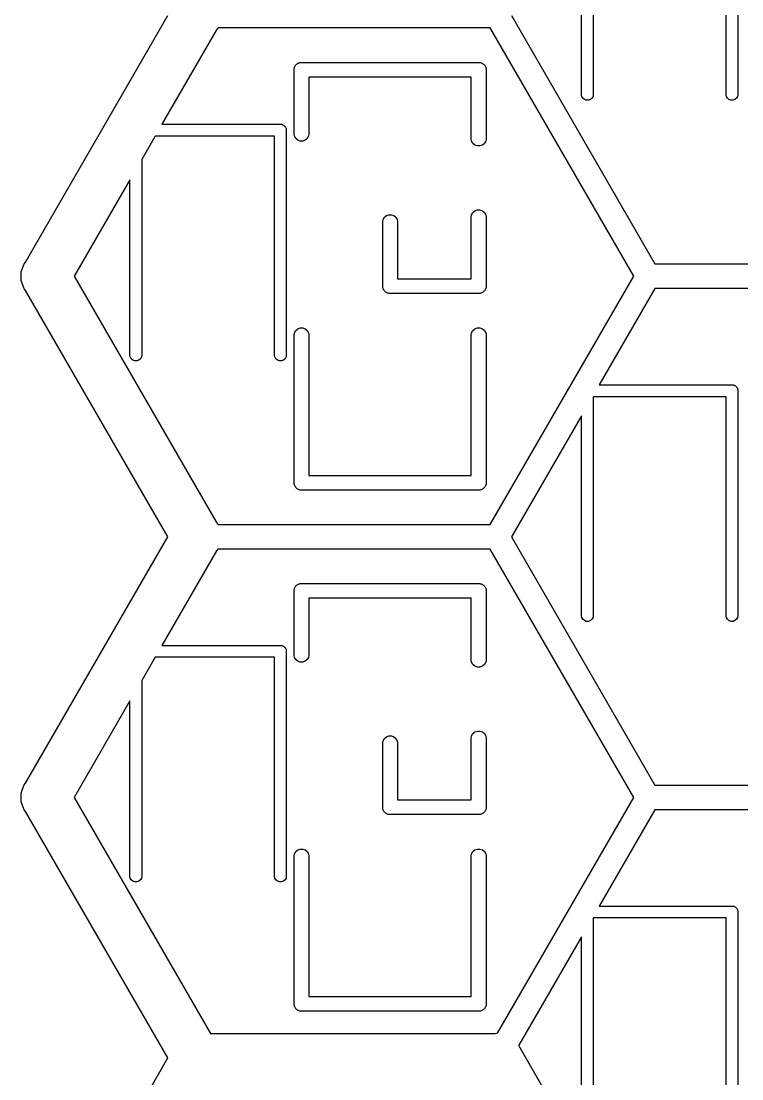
# Model space of a CAD drawing. Extents: x -0.7 to 56.4, y -0.3 to 45.3.
# Drawn here: x -0.75 to 6.57, y 23.64 to 34.39 of the extents above; entities that cross this region are included whole.
import ezdxf

# ---------------------------------------------------------------- set-up
doc = ezdxf.new("R2010")
doc.units = 0
doc.header["$MEASUREMENT"] = 0
doc.layers.add('BLACK', color=7, linetype='CONTINUOUS')

msp = doc.modelspace()

# ---------------------------------------------------------------- linework, layer by layer
at = {"layer": 'BLACK', "linetype": 'CONTINUOUS'}
for p, q in [((6.53493, 35.9402), (6.53493, 33.6448)), ((5.06493, 35.875), (5.06493, 33.6448)), ((6.41493, 33.6448), (6.41493, 35.875)), ((4.94494, 33.6448), (4.94493, 35.6809)), ((-0.70557, 31.9439), (0.7413, 34.45)), ((4.23427, 34.45), (5.69208, 31.925)), ((1.24982, 34.3231), (1.23555, 34.3061)), ((1.25052, 34.325), (1.24982, 34.3231)), ((4.01777, 34.325), (1.25052, 34.325)), ((5.47557, 31.8), (4.01777, 34.325)), ((1.23555, 34.3061), (0.68068, 33.345)), ((2.025, 33.9132), (2.02728, 33.9195)), ((2.025, 33.9066), (2.025, 33.9132)), ((2.025, 33.2434), (2.025, 33.9066)), ((2.025, 33.9066), (2.025, 33.9066)), ((2.02728, 33.9195), (2.02844, 33.926)), ((2.02844, 33.926), (2.03177, 33.9318)), ((2.03177, 33.9318), (2.03405, 33.9381)), ((2.03405, 33.9381), (2.03833, 33.9432)), ((2.03833, 33.9432), (2.04166, 33.949)), ((2.04166, 33.949), (2.04676, 33.9532)), ((2.04676, 33.9532), (2.05105, 33.9583)), ((2.05105, 33.9583), (2.05682, 33.9617)), ((2.05682, 33.9617), (2.06192, 33.966)), ((2.06192, 33.966), (2.06818, 33.9682)), ((2.06818, 33.9682), (2.07395, 33.9716)), ((2.07395, 33.9716), (2.08052, 33.9727)), ((2.08052, 33.9727), (2.08678, 33.975)), ((2.08678, 33.975), (2.09344, 33.975)), ((2.09344, 33.975), (2.09344, 33.975)), ((2.09344, 33.975), (3.90656, 33.975)), ((3.90656, 33.975), (3.91322, 33.975)), ((3.90656, 33.975), (3.90656, 33.975)), ((3.91322, 33.975), (3.91948, 33.9727)), ((3.91948, 33.9727), (3.92605, 33.9716)), ((3.92605, 33.9716), (3.93182, 33.9682)), ((3.93182, 33.9682), (3.93808, 33.966)), ((3.93808, 33.966), (3.94318, 33.9617)), ((3.94318, 33.9617), (3.94895, 33.9583)), ((3.94895, 33.9583), (3.95323, 33.9532)), ((3.95323, 33.9532), (3.95834, 33.949)), ((3.95834, 33.949), (3.96167, 33.9432)), ((3.96167, 33.9432), (3.96595, 33.9381)), ((3.96595, 33.9381), (3.96823, 33.9318)), ((3.96823, 33.9318), (3.97156, 33.926)), ((3.97156, 33.926), (3.97272, 33.9195)), ((3.97272, 33.9195), (3.975, 33.9132)), ((3.975, 33.9132), (3.975, 33.9066)), ((3.975, 33.9066), (3.975, 33.9066)), ((3.975, 33.9066), (3.975, 33.1934)), ((3.825, 33.825), (2.175, 33.825)), ((2.175, 33.825), (2.175, 33.2434)), ((3.825, 33.1934), (3.825, 33.825)), ((4.94768, 33.6292), (4.94494, 33.6448)), ((4.95826, 33.6108), (4.94768, 33.6292)), ((4.97447, 33.5972), (4.95826, 33.6108)), ((4.99435, 33.59), (4.97447, 33.5972)), ((5.01551, 33.59), (4.99435, 33.59)), ((5.0354, 33.5972), (5.01551, 33.59)), ((5.0516, 33.6108), (5.0354, 33.5972)), ((5.06218, 33.6292), (5.0516, 33.6108)), ((5.06493, 33.6448), (5.06218, 33.6292)), ((6.41768, 33.6292), (6.41493, 33.6448)), ((6.42826, 33.6108), (6.41768, 33.6292)), ((6.44447, 33.5972), (6.42826, 33.6108)), ((6.46435, 33.59), (6.44447, 33.5972)), ((6.48551, 33.59), (6.46435, 33.59)), ((6.5054, 33.5972), (6.48551, 33.59)), ((6.52161, 33.6108), (6.5054, 33.5972)), ((6.53219, 33.6292), (6.52161, 33.6108)), ((6.53493, 33.6448), (6.53219, 33.6292)), ((0.68068, 33.345), (1.89025, 33.345)), ((1.89025, 33.345), (1.89025, 33.345)), ((1.89025, 33.345), (1.89558, 33.345)), ((1.89558, 33.345), (1.90059, 33.3432)), ((1.90059, 33.3432), (1.90584, 33.3423)), ((1.90584, 33.3423), (1.91045, 33.3396)), ((1.91045, 33.3396), (1.91546, 33.3378)), ((1.91546, 33.3378), (1.91955, 33.3343)), ((1.91955, 33.3343), (1.92416, 33.3317)), ((1.92416, 33.3317), (1.92759, 33.3276)), ((1.92759, 33.3276), (1.93167, 33.3242)), ((1.93167, 33.3242), (1.93434, 33.3195)), ((1.93434, 33.3195), (1.93776, 33.3155)), ((1.93776, 33.3155), (1.93958, 33.3105)), ((1.93958, 33.3105), (1.94225, 33.3058)), ((1.94225, 33.3058), (1.94318, 33.3006)), ((1.94318, 33.3006), (1.945, 33.2956)), ((1.945, 33.2956), (1.945, 33.2903)), ((1.945, 33.2903), (1.945, 33.2902)), ((1.945, 33.2902), (1.945, 30.9948)), ((2.02844, 33.224), (2.025, 33.2434)), ((2.175, 33.2434), (2.17156, 33.224)), ((0.6114, 33.225), (0.475, 32.9888)), ((1.825, 33.225), (0.6114, 33.225)), ((1.825, 30.9948), (1.825, 33.225)), ((2.04166, 33.201), (2.02844, 33.224)), ((2.06192, 33.184), (2.04166, 33.201)), ((2.08678, 33.175), (2.06192, 33.184)), ((2.11322, 33.175), (2.08678, 33.175)), ((2.13808, 33.184), (2.11322, 33.175)), ((2.15834, 33.201), (2.13808, 33.184)), ((2.17156, 33.224), (2.15834, 33.201)), ((3.82844, 33.174), (3.825, 33.1934)), ((3.84166, 33.151), (3.82844, 33.174)), ((3.86192, 33.134), (3.84166, 33.151)), ((3.88678, 33.125), (3.86192, 33.134)), ((3.93808, 33.134), (3.91322, 33.125)), ((3.95834, 33.151), (3.93808, 33.134)), ((3.97156, 33.174), (3.95834, 33.151)), ((3.975, 33.1934), (3.97156, 33.174)), ((3.91322, 33.125), (3.88678, 33.125)), ((0.475, 32.9888), (0.475, 30.9948)), ((0.355, 32.7809), (-0.21133, 31.8)), ((0.355, 30.9948), (0.355, 32.7809)), ((2.92844, 32.376), (2.94166, 32.399)), ((2.94166, 32.399), (2.96192, 32.416)), ((2.96192, 32.416), (2.98678, 32.425)), ((2.98678, 32.425), (3.01322, 32.425)), ((3.01322, 32.425), (3.03808, 32.416)), ((3.03808, 32.416), (3.05834, 32.399)), ((3.05834, 32.399), (3.07156, 32.376)), ((3.825, 32.4066), (3.82844, 32.426)), ((3.825, 31.775), (3.825, 32.4066)), ((3.82844, 32.426), (3.84166, 32.449)), ((3.84166, 32.449), (3.86192, 32.466)), ((3.86192, 32.466), (3.88678, 32.475)), ((3.88678, 32.475), (3.91322, 32.475)), ((3.91322, 32.475), (3.93808, 32.466)), ((3.93808, 32.466), (3.95834, 32.449)), ((3.95834, 32.449), (3.97156, 32.426)), ((3.97156, 32.426), (3.975, 32.4066)), ((3.975, 32.4066), (3.975, 31.6934)), ((2.925, 32.3566), (2.92844, 32.376)), ((2.925, 31.7132), (2.925, 32.3566)), ((3.07156, 32.376), (3.075, 32.3566)), ((3.075, 32.3566), (3.075, 31.775)), ((-0.75, 31.8441), (-0.73985, 31.872)), ((-0.75, 31.7559), (-0.75, 31.8441)), ((-0.73985, 31.872), (-0.71984, 31.9269)), ((-0.71984, 31.9269), (-0.70557, 31.9439)), ((5.69208, 31.925), (8.6077, 31.925)), ((-0.71984, 31.6731), (-0.75, 31.7559)), ((-0.21133, 31.8), (1.23555, 29.2939)), ((3.075, 31.775), (3.825, 31.775)), ((4.01777, 29.275), (5.47557, 31.8)), ((-0.70557, 31.6561), (-0.71984, 31.6731)), ((0.7413, 29.15), (-0.70557, 31.6561)), ((2.925, 31.6868), (2.925, 31.7132)), ((2.92728, 31.6805), (2.925, 31.6868)), ((2.92844, 31.674), (2.92728, 31.6805)), ((2.93177, 31.6682), (2.92844, 31.674)), ((2.93405, 31.6619), (2.93177, 31.6682)), ((2.93833, 31.6568), (2.93405, 31.6619)), ((2.94166, 31.651), (2.93833, 31.6568)), ((2.94676, 31.6468), (2.94166, 31.651)), ((2.95105, 31.6417), (2.94676, 31.6468)), ((2.95682, 31.6383), (2.95105, 31.6417)), ((2.96192, 31.634), (2.95682, 31.6383)), ((2.96818, 31.6318), (2.96192, 31.634)), ((2.97395, 31.6284), (2.96818, 31.6318)), ((2.98052, 31.6273), (2.97395, 31.6284)), ((2.98678, 31.625), (2.98052, 31.6273)), ((2.99344, 31.625), (2.98678, 31.625)), ((3.90656, 31.625), (2.99344, 31.625)), ((2.99344, 31.625), (2.99344, 31.625)), ((3.91322, 31.625), (3.90656, 31.625)), ((3.90656, 31.625), (3.90656, 31.625)), ((3.91948, 31.6273), (3.91322, 31.625)), ((3.92605, 31.6284), (3.91948, 31.6273)), ((3.93182, 31.6318), (3.92605, 31.6284)), ((3.93808, 31.634), (3.93182, 31.6318)), ((3.94318, 31.6383), (3.93808, 31.634)), ((3.94895, 31.6417), (3.94318, 31.6383)), ((3.95323, 31.6468), (3.94895, 31.6417)), ((3.95834, 31.651), (3.95323, 31.6468)), ((3.96167, 31.6568), (3.95834, 31.651)), ((3.96595, 31.6619), (3.96167, 31.6568)), ((3.96823, 31.6682), (3.96595, 31.6619)), ((3.97156, 31.674), (3.96823, 31.6682)), ((3.97272, 31.6805), (3.97156, 31.674)), ((3.975, 31.6868), (3.97272, 31.6805)), ((3.975, 31.6934), (3.975, 31.6934)), ((3.975, 31.6934), (3.975, 31.6868)), ((5.69208, 31.675), (5.12628, 30.695)), ((8.6077, 31.675), (5.69208, 31.675)), ((2.025, 31.2066), (2.02844, 31.226)), ((2.025, 29.6934), (2.025, 31.2066)), ((2.02844, 31.226), (2.04166, 31.249)), ((2.04166, 31.249), (2.06192, 31.266)), ((2.06192, 31.266), (2.08678, 31.275)), ((2.08678, 31.275), (2.11322, 31.275)), ((2.11322, 31.275), (2.13808, 31.266)), ((2.13808, 31.266), (2.15834, 31.249)), ((2.15834, 31.249), (2.17156, 31.226)), ((2.17156, 31.226), (2.175, 31.2066)), ((2.175, 31.2066), (2.175, 29.775)), ((3.825, 31.2066), (3.82844, 31.226)), ((3.825, 29.775), (3.825, 31.2066)), ((3.82844, 31.226), (3.84166, 31.249)), ((3.84166, 31.249), (3.86192, 31.266)), ((3.86192, 31.266), (3.88678, 31.275)), ((3.88678, 31.275), (3.91322, 31.275)), ((3.91322, 31.275), (3.93808, 31.266)), ((3.93808, 31.266), (3.95834, 31.249)), ((3.95834, 31.249), (3.97156, 31.226)), ((3.97156, 31.226), (3.975, 31.2066)), ((3.975, 31.2066), (3.975, 29.6934)), ((0.35775, 30.9792), (0.355, 30.9948)), ((0.36833, 30.9608), (0.35775, 30.9792)), ((0.47225, 30.9792), (0.46167, 30.9608)), ((0.475, 30.9948), (0.47225, 30.9792)), ((1.82775, 30.9792), (1.825, 30.9948)), ((1.83833, 30.9608), (1.82775, 30.9792)), ((1.94225, 30.9792), (1.93167, 30.9608)), ((1.945, 30.9948), (1.94225, 30.9792)), ((0.38454, 30.9472), (0.36833, 30.9608)), ((0.40442, 30.94), (0.38454, 30.9472)), ((0.42558, 30.94), (0.40442, 30.94)), ((0.44546, 30.9472), (0.42558, 30.94)), ((0.46167, 30.9608), (0.44546, 30.9472)), ((1.85454, 30.9472), (1.83833, 30.9608)), ((1.87442, 30.94), (1.85454, 30.9472)), ((1.89558, 30.94), (1.87442, 30.94)), ((1.91546, 30.9472), (1.89558, 30.94)), ((1.93167, 30.9608), (1.91546, 30.9472)), ((5.12628, 30.695), (6.48018, 30.695)), ((6.48018, 30.695), (6.48019, 30.695)), ((6.48019, 30.695), (6.48551, 30.695)), ((6.48551, 30.695), (6.49052, 30.6932)), ((6.49052, 30.6932), (6.49577, 30.6923)), ((6.49577, 30.6923), (6.50039, 30.6896)), ((6.50039, 30.6896), (6.5054, 30.6878)), ((6.5054, 30.6878), (6.50948, 30.6843)), ((6.50948, 30.6843), (6.5141, 30.6817)), ((6.5141, 30.6817), (6.51752, 30.6776)), ((6.51752, 30.6776), (6.52161, 30.6742)), ((6.52161, 30.6742), (6.52427, 30.6695)), ((6.52427, 30.6695), (6.5277, 30.6655)), ((6.5277, 30.6655), (6.52952, 30.6605)), ((6.52952, 30.6605), (6.53219, 30.6558)), ((6.41493, 30.575), (5.06493, 30.575)), ((5.06493, 30.575), (5.06493, 28.3448)), ((6.41493, 28.3448), (6.41493, 30.575)), ((6.53219, 30.6558), (6.53311, 30.6506)), ((6.53311, 30.6506), (6.53493, 30.6456)), ((6.53493, 30.6456), (6.53493, 30.6403)), ((6.53493, 30.6403), (6.53493, 30.6402)), ((6.53493, 30.6402), (6.53493, 28.3448)), ((4.94493, 30.3809), (4.23427, 29.15)), ((4.94494, 28.3448), (4.94493, 30.3809)), ((2.025, 29.6868), (2.025, 29.6934)), ((2.025, 29.6934), (2.025, 29.6934)), ((2.175, 29.775), (3.825, 29.775)), ((3.975, 29.6934), (3.975, 29.6934)), ((3.975, 29.6934), (3.975, 29.6868)), ((2.02728, 29.6805), (2.025, 29.6868)), ((2.02844, 29.674), (2.02728, 29.6805)), ((2.03177, 29.6682), (2.02844, 29.674)), ((2.03405, 29.6619), (2.03177, 29.6682)), ((2.03833, 29.6568), (2.03405, 29.6619)), ((2.04166, 29.651), (2.03833, 29.6568)), ((2.04676, 29.6468), (2.04166, 29.651)), ((2.05105, 29.6417), (2.04676, 29.6468)), ((2.05682, 29.6383), (2.05105, 29.6417)), ((2.06192, 29.634), (2.05682, 29.6383)), ((2.06818, 29.6318), (2.06192, 29.634)), ((2.07395, 29.6284), (2.06818, 29.6318)), ((2.08052, 29.6273), (2.07395, 29.6284)), ((2.08678, 29.625), (2.08052, 29.6273)), ((2.09344, 29.625), (2.08678, 29.625)), ((3.90656, 29.625), (2.09344, 29.625)), ((2.09344, 29.625), (2.09344, 29.625)), ((3.91322, 29.625), (3.90656, 29.625)), ((3.90656, 29.625), (3.90656, 29.625)), ((3.91948, 29.6273), (3.91322, 29.625)), ((3.92605, 29.6284), (3.91948, 29.6273)), ((3.93182, 29.6318), (3.92605, 29.6284)), ((3.93808, 29.634), (3.93182, 29.6318)), ((3.94318, 29.6383), (3.93808, 29.634)), ((3.94895, 29.6417), (3.94318, 29.6383)), ((3.95323, 29.6468), (3.94895, 29.6417)), ((3.95834, 29.651), (3.95323, 29.6468)), ((3.96167, 29.6568), (3.95834, 29.651)), ((3.96595, 29.6619), (3.96167, 29.6568)), ((3.96823, 29.6682), (3.96595, 29.6619)), ((3.97156, 29.674), (3.96823, 29.6682)), ((3.97272, 29.6805), (3.97156, 29.674)), ((3.975, 29.6868), (3.97272, 29.6805)), ((1.23555, 29.2939), (1.24982, 29.2769)), ((1.24982, 29.2769), (1.25052, 29.275)), ((1.25052, 29.275), (4.01777, 29.275)), ((-0.70557, 26.6439), (0.7413, 29.15)), ((4.23427, 29.15), (5.69208, 26.625)), ((1.23555, 29.0061), (0.68068, 28.045)), ((1.24982, 29.0231), (1.23555, 29.0061)), ((1.25052, 29.025), (1.24982, 29.0231)), ((4.01777, 29.025), (1.25052, 29.025)), ((5.47557, 26.5), (4.01777, 29.025)), ((2.025, 28.6132), (2.02728, 28.6195)), ((2.025, 28.6066), (2.025, 28.6132)), ((2.02728, 28.6195), (2.02844, 28.626)), ((2.02844, 28.626), (2.03177, 28.6318)), ((2.03177, 28.6318), (2.03405, 28.6381)), ((2.03405, 28.6381), (2.03833, 28.6432)), ((2.03833, 28.6432), (2.04166, 28.649)), ((2.04166, 28.649), (2.04676, 28.6532)), ((2.04676, 28.6532), (2.05105, 28.6583)), ((2.05105, 28.6583), (2.05682, 28.6617)), ((2.05682, 28.6617), (2.06192, 28.666)), ((2.06192, 28.666), (2.06818, 28.6682)), ((2.06818, 28.6682), (2.07395, 28.6716)), ((2.07395, 28.6716), (2.08052, 28.6727)), ((2.08052, 28.6727), (2.08678, 28.675)), ((2.08678, 28.675), (2.09344, 28.675)), ((2.09344, 28.675), (2.09344, 28.675)), ((2.09344, 28.675), (3.90656, 28.675)), ((3.90656, 28.675), (3.91322, 28.675)), ((3.90656, 28.675), (3.90656, 28.675)), ((3.91322, 28.675), (3.91948, 28.6727)), ((3.91948, 28.6727), (3.92605, 28.6716)), ((3.92605, 28.6716), (3.93182, 28.6682)), ((3.93182, 28.6682), (3.93808, 28.666)), ((3.93808, 28.666), (3.94318, 28.6617)), ((3.94318, 28.6617), (3.94895, 28.6583)), ((3.94895, 28.6583), (3.95323, 28.6532)), ((3.95323, 28.6532), (3.95834, 28.649)), ((3.95834, 28.649), (3.96167, 28.6432)), ((3.96167, 28.6432), (3.96595, 28.6381)), ((3.96595, 28.6381), (3.96823, 28.6318)), ((3.96823, 28.6318), (3.97156, 28.626)), ((3.97156, 28.626), (3.97272, 28.6195)), ((3.97272, 28.6195), (3.975, 28.6132)), ((3.975, 28.6132), (3.975, 28.6066)), ((2.025, 27.9434), (2.025, 28.6066)), ((2.025, 28.6066), (2.025, 28.6066)), ((3.825, 28.525), (2.175, 28.525)), ((2.175, 28.525), (2.175, 27.9434)), ((3.825, 27.8934), (3.825, 28.525)), ((3.975, 28.6066), (3.975, 28.6066)), ((3.975, 28.6066), (3.975, 27.8934)), ((4.94768, 28.3292), (4.94494, 28.3448)), ((4.95826, 28.3108), (4.94768, 28.3292)), ((4.97447, 28.2972), (4.95826, 28.3108)), ((4.99435, 28.29), (4.97447, 28.2972)), ((5.01551, 28.29), (4.99435, 28.29)), ((5.0354, 28.2972), (5.01551, 28.29)), ((5.0516, 28.3108), (5.0354, 28.2972)), ((5.06218, 28.3292), (5.0516, 28.3108)), ((5.06493, 28.3448), (5.06218, 28.3292)), ((6.41768, 28.3292), (6.41493, 28.3448)), ((6.42826, 28.3108), (6.41768, 28.3292)), ((6.44447, 28.2972), (6.42826, 28.3108)), ((6.46435, 28.29), (6.44447, 28.2972)), ((6.48551, 28.29), (6.46435, 28.29)), ((6.5054, 28.2972), (6.48551, 28.29)), ((6.52161, 28.3108), (6.5054, 28.2972)), ((6.53219, 28.3292), (6.52161, 28.3108)), ((6.53493, 28.3448), (6.53219, 28.3292)), ((0.68068, 28.045), (1.89025, 28.045)), ((1.89025, 28.045), (1.89025, 28.045)), ((1.89025, 28.045), (1.89558, 28.045)), ((1.89558, 28.045), (1.90059, 28.0432)), ((1.90059, 28.0432), (1.90584, 28.0423)), ((1.90584, 28.0423), (1.91045, 28.0396)), ((1.91045, 28.0396), (1.91546, 28.0378)), ((1.91546, 28.0378), (1.91955, 28.0343)), ((1.91955, 28.0343), (1.92416, 28.0317)), ((1.92416, 28.0317), (1.92759, 28.0276)), ((1.92759, 28.0276), (1.93167, 28.0242)), ((1.93167, 28.0242), (1.93434, 28.0195)), ((1.93434, 28.0195), (1.93776, 28.0155)), ((1.93776, 28.0155), (1.93958, 28.0105)), ((1.93958, 28.0105), (1.94225, 28.0058)), ((1.94225, 28.0058), (1.94318, 28.0006)), ((1.94318, 28.0006), (1.945, 27.9956)), ((1.945, 27.9956), (1.945, 27.9903)), ((1.945, 27.9903), (1.945, 27.9902)), ((1.945, 27.9902), (1.945, 25.6948)), ((0.6114, 27.925), (0.475, 27.6888)), ((1.825, 27.925), (0.6114, 27.925)), ((1.825, 25.6948), (1.825, 27.925)), ((2.02844, 27.924), (2.025, 27.9434)), ((2.04166, 27.901), (2.02844, 27.924)), ((2.06192, 27.884), (2.04166, 27.901)), ((2.08678, 27.875), (2.06192, 27.884)), ((2.11322, 27.875), (2.08678, 27.875)), ((2.13808, 27.884), (2.11322, 27.875)), ((2.15834, 27.901), (2.13808, 27.884)), ((2.17156, 27.924), (2.15834, 27.901)), ((2.175, 27.9434), (2.17156, 27.924)), ((3.82844, 27.874), (3.825, 27.8934)), ((3.84166, 27.851), (3.82844, 27.874)), ((3.97156, 27.874), (3.95834, 27.851)), ((3.975, 27.8934), (3.97156, 27.874)), ((3.86192, 27.834), (3.84166, 27.851)), ((3.88678, 27.825), (3.86192, 27.834)), ((3.91322, 27.825), (3.88678, 27.825)), ((3.93808, 27.834), (3.91322, 27.825)), ((3.95834, 27.851), (3.93808, 27.834)), ((0.475, 27.6888), (0.475, 25.6948)), ((0.355, 27.4809), (-0.21133, 26.5)), ((0.355, 25.6948), (0.355, 27.4809)), ((2.94166, 27.099), (2.96192, 27.116)), ((2.96192, 27.116), (2.98678, 27.125)), ((2.98678, 27.125), (3.01322, 27.125)), ((3.01322, 27.125), (3.03808, 27.116)), ((3.03808, 27.116), (3.05834, 27.099)), ((3.825, 27.1066), (3.82844, 27.126)), ((3.82844, 27.126), (3.84166, 27.149)), ((3.84166, 27.149), (3.86192, 27.166)), ((3.86192, 27.166), (3.88678, 27.175)), ((3.88678, 27.175), (3.91322, 27.175)), ((3.91322, 27.175), (3.93808, 27.166)), ((3.93808, 27.166), (3.95834, 27.149)), ((3.95834, 27.149), (3.97156, 27.126)), ((3.97156, 27.126), (3.975, 27.1066)), ((2.925, 27.0566), (2.92844, 27.076)), ((2.925, 26.4132), (2.925, 27.0566)), ((2.92844, 27.076), (2.94166, 27.099)), ((3.05834, 27.099), (3.07156, 27.076)), ((3.07156, 27.076), (3.075, 27.0566)), ((3.075, 27.0566), (3.075, 26.475)), ((3.825, 26.475), (3.825, 27.1066)), ((3.975, 27.1066), (3.975, 26.3934)), ((-0.75, 26.5441), (-0.73985, 26.572)), ((-0.73985, 26.572), (-0.71984, 26.6269)), ((-0.71984, 26.6269), (-0.70557, 26.6439)), ((5.69208, 26.625), (8.6077, 26.625)), ((-0.75, 26.4559), (-0.75, 26.5441)), ((-0.21133, 26.5), (1.17431, 24.1)), ((3.075, 26.475), (3.825, 26.475)), ((4.09195, 24.1035), (5.47557, 26.5)), ((-0.71984, 26.3731), (-0.75, 26.4559)), ((-0.70557, 26.3561), (-0.71984, 26.3731)), ((0.7413, 23.85), (-0.70557, 26.3561)), ((2.925, 26.3868), (2.925, 26.4132)), ((2.92728, 26.3805), (2.925, 26.3868)), ((2.92844, 26.374), (2.92728, 26.3805)), ((2.93177, 26.3682), (2.92844, 26.374)), ((2.93405, 26.3619), (2.93177, 26.3682)), ((2.93833, 26.3568), (2.93405, 26.3619)), ((2.94166, 26.351), (2.93833, 26.3568)), ((3.96167, 26.3568), (3.95834, 26.351)), ((3.96595, 26.3619), (3.96167, 26.3568)), ((3.96823, 26.3682), (3.96595, 26.3619)), ((3.97156, 26.374), (3.96823, 26.3682)), ((3.97272, 26.3805), (3.97156, 26.374)), ((3.975, 26.3868), (3.97272, 26.3805)), ((3.975, 26.3934), (3.975, 26.3934)), ((3.975, 26.3934), (3.975, 26.3868)), ((5.69208, 26.375), (5.12628, 25.395)), ((8.6077, 26.375), (5.69208, 26.375)), ((2.94676, 26.3468), (2.94166, 26.351)), ((2.95105, 26.3417), (2.94676, 26.3468)), ((2.95682, 26.3383), (2.95105, 26.3417)), ((2.96192, 26.334), (2.95682, 26.3383)), ((2.96818, 26.3318), (2.96192, 26.334)), ((2.97395, 26.3284), (2.96818, 26.3318)), ((2.98052, 26.3273), (2.97395, 26.3284)), ((2.98678, 26.325), (2.98052, 26.3273)), ((2.99344, 26.325), (2.98678, 26.325)), ((3.90656, 26.325), (2.99344, 26.325)), ((2.99344, 26.325), (2.99344, 26.325)), ((3.91322, 26.325), (3.90656, 26.325)), ((3.90656, 26.325), (3.90656, 26.325)), ((3.91948, 26.3273), (3.91322, 26.325)), ((3.92605, 26.3284), (3.91948, 26.3273)), ((3.93182, 26.3318), (3.92605, 26.3284)), ((3.93808, 26.334), (3.93182, 26.3318)), ((3.94318, 26.3383), (3.93808, 26.334)), ((3.94895, 26.3417), (3.94318, 26.3383)), ((3.95323, 26.3468), (3.94895, 26.3417)), ((3.95834, 26.351), (3.95323, 26.3468)), ((2.025, 25.9066), (2.02844, 25.926)), ((2.02844, 25.926), (2.04166, 25.949)), ((2.04166, 25.949), (2.06192, 25.966)), ((2.06192, 25.966), (2.08678, 25.975)), ((2.08678, 25.975), (2.11322, 25.975)), ((2.11322, 25.975), (2.13808, 25.966)), ((2.13808, 25.966), (2.15834, 25.949)), ((2.15834, 25.949), (2.17156, 25.926)), ((2.17156, 25.926), (2.175, 25.9066)), ((3.825, 25.9066), (3.82844, 25.926)), ((3.82844, 25.926), (3.84166, 25.949)), ((3.84166, 25.949), (3.86192, 25.966)), ((3.86192, 25.966), (3.88678, 25.975)), ((3.88678, 25.975), (3.91322, 25.975)), ((3.91322, 25.975), (3.93808, 25.966)), ((3.93808, 25.966), (3.95834, 25.949)), ((3.95834, 25.949), (3.97156, 25.926)), ((3.97156, 25.926), (3.975, 25.9066)), ((2.025, 24.3934), (2.025, 25.9066)), ((2.175, 25.9066), (2.175, 24.475)), ((3.825, 24.475), (3.825, 25.9066)), ((3.975, 25.9066), (3.975, 24.3934)), ((0.35775, 25.6792), (0.355, 25.6948)), ((0.36833, 25.6608), (0.35775, 25.6792)), ((0.38454, 25.6472), (0.36833, 25.6608)), ((0.40442, 25.64), (0.38454, 25.6472)), ((0.42558, 25.64), (0.40442, 25.64)), ((0.44546, 25.6472), (0.42558, 25.64)), ((0.46167, 25.6608), (0.44546, 25.6472)), ((0.47225, 25.6792), (0.46167, 25.6608)), ((0.475, 25.6948), (0.47225, 25.6792)), ((1.82775, 25.6792), (1.825, 25.6948)), ((1.83833, 25.6608), (1.82775, 25.6792)), ((1.85454, 25.6472), (1.83833, 25.6608)), ((1.87442, 25.64), (1.85454, 25.6472)), ((1.89558, 25.64), (1.87442, 25.64)), ((1.91546, 25.6472), (1.89558, 25.64)), ((1.93167, 25.6608), (1.91546, 25.6472)), ((1.94225, 25.6792), (1.93167, 25.6608)), ((1.945, 25.6948), (1.94225, 25.6792)), ((5.12628, 25.395), (6.48018, 25.395)), ((6.48018, 25.395), (6.48019, 25.395)), ((6.48019, 25.395), (6.48551, 25.395)), ((6.48551, 25.395), (6.49052, 25.3932)), ((6.49052, 25.3932), (6.49577, 25.3923)), ((6.49577, 25.3923), (6.50039, 25.3896)), ((6.50039, 25.3896), (6.5054, 25.3878)), ((6.5054, 25.3878), (6.50948, 25.3843)), ((6.50948, 25.3843), (6.5141, 25.3817)), ((6.5141, 25.3817), (6.51752, 25.3776)), ((6.51752, 25.3776), (6.52161, 25.3742)), ((6.52161, 25.3742), (6.52427, 25.3695)), ((6.52427, 25.3695), (6.5277, 25.3655)), ((6.5277, 25.3655), (6.52952, 25.3605)), ((6.52952, 25.3605), (6.53219, 25.3558)), ((6.53219, 25.3558), (6.53311, 25.3506)), ((6.53311, 25.3506), (6.53493, 25.3456)), ((6.53493, 25.3456), (6.53493, 25.3403)), ((6.53493, 25.3403), (6.53493, 25.3402)), ((6.53493, 25.3402), (6.53493, 23.0448)), ((6.41493, 25.275), (5.06493, 25.275)), ((5.06493, 25.275), (5.06493, 23.0448)), ((6.41493, 23.0448), (6.41493, 25.275)), ((4.94493, 25.0809), (4.30846, 23.9785)), ((4.94494, 23.0448), (4.94493, 25.0809)), ((2.175, 24.475), (3.825, 24.475)), ((2.025, 24.3868), (2.025, 24.3934)), ((2.025, 24.3934), (2.025, 24.3934)), ((2.02728, 24.3805), (2.025, 24.3868)), ((2.02844, 24.374), (2.02728, 24.3805)), ((2.03177, 24.3682), (2.02844, 24.374)), ((2.03405, 24.3619), (2.03177, 24.3682)), ((2.03833, 24.3568), (2.03405, 24.3619)), ((2.04166, 24.351), (2.03833, 24.3568)), ((2.04676, 24.3468), (2.04166, 24.351)), ((2.05105, 24.3417), (2.04676, 24.3468)), ((2.05682, 24.3383), (2.05105, 24.3417)), ((2.06192, 24.334), (2.05682, 24.3383)), ((2.06818, 24.3318), (2.06192, 24.334)), ((2.07395, 24.3284), (2.06818, 24.3318)), ((2.08052, 24.3273), (2.07395, 24.3284)), ((2.08678, 24.325), (2.08052, 24.3273)), ((2.09344, 24.325), (2.08678, 24.325)), ((3.90656, 24.325), (2.09344, 24.325)), ((2.09344, 24.325), (2.09344, 24.325)), ((3.91322, 24.325), (3.90656, 24.325)), ((3.90656, 24.325), (3.90656, 24.325)), ((3.91948, 24.3273), (3.91322, 24.325)), ((3.92605, 24.3284), (3.91948, 24.3273)), ((3.93182, 24.3318), (3.92605, 24.3284)), ((3.93808, 24.334), (3.93182, 24.3318)), ((3.94318, 24.3383), (3.93808, 24.334)), ((3.94895, 24.3417), (3.94318, 24.3383)), ((3.95323, 24.3468), (3.94895, 24.3417)), ((3.95834, 24.351), (3.95323, 24.3468)), ((3.96167, 24.3568), (3.95834, 24.351)), ((3.96595, 24.3619), (3.96167, 24.3568)), ((3.96823, 24.3682), (3.96595, 24.3619)), ((3.97156, 24.374), (3.96823, 24.3682)), ((3.97272, 24.3805), (3.97156, 24.374)), ((3.975, 24.3868), (3.97272, 24.3805)), ((3.975, 24.3934), (3.975, 24.3934)), ((3.975, 24.3934), (3.975, 24.3868)), ((1.17431, 24.1), (4.06807, 24.1)), ((4.06807, 24.1), (4.08993, 24.1039)), ((4.08993, 24.1039), (4.09195, 24.1035)), ((4.30846, 23.9785), (4.30978, 23.9769)), ((4.30978, 23.9769), (4.31738, 23.9561)), ((4.31738, 23.9561), (5.76425, 21.45)), ((-0.70557, 21.3439), (0.7413, 23.85))]:
    msp.add_line(p, q, dxfattribs=at)

doc.saveas('drawing.dxf')
